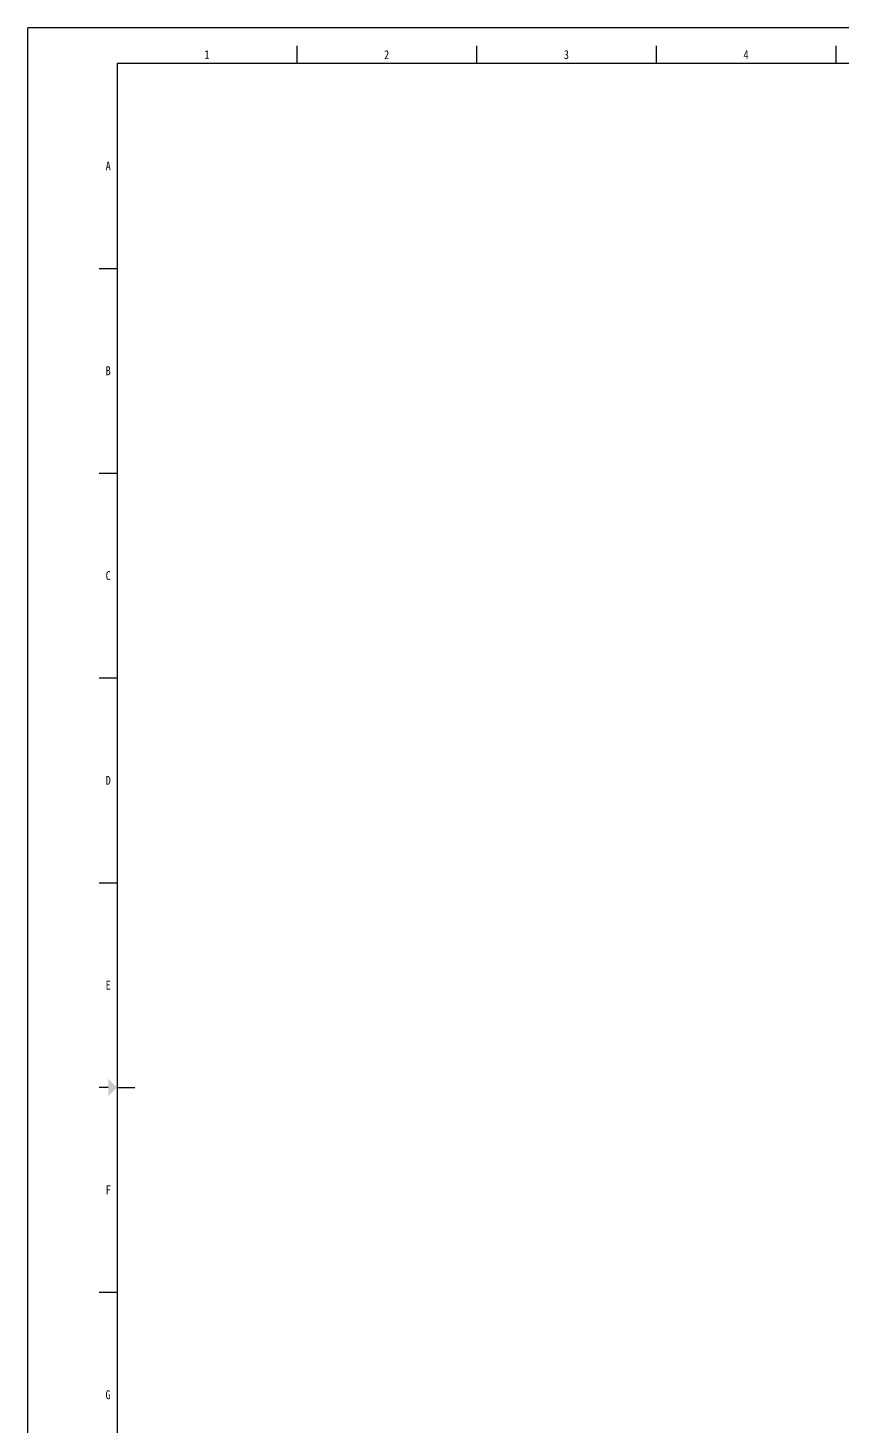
# Model space of a CAD drawing. Extents: x 208319 to 271319, y 1003 to 45500.
# Drawn here: x 208319 to 225414, y 16144 to 45500 of the extents above; entities that cross this region are included whole.
import ezdxf
from ezdxf.enums import TextEntityAlignment as Align

# ---------------------------------------------------------------- set-up
doc = ezdxf.new("R2010")
doc.units = 0
doc.header["$LTSCALE"] = 1000
doc.header["$MEASUREMENT"] = 0
doc.layers.add('tk', color=253, linetype='Continuous')
doc.styles.add('TKZ1', font='SIMHEI.TTF', dxfattribs={"width": 0.7})

# ---------------------------------------------------------------- blocks, each defined once
blk = doc.blocks.new('fasdf')
for p, q in [((405844, 733593), (342844, 733593)), ((342844, 689096), (342844, 733593)), ((348490, 733218), (348490, 732843)), ((352264, 733218), (352264, 732843)), ((356037, 733218), (356037, 732843)), ((359811, 733218), (359811, 732843)), ((405095, 732843), (344716, 732843)), ((344716, 732843), (344716, 689845)), ((344342, 728544), (344716, 728544)), ((344342, 724244), (344716, 724244)), ((344342, 719944), (344716, 719944)), ((344342, 715644), (344716, 715644)), ((344529, 711344), (344342, 711344)), ((344716, 711344), (345091, 711344)), ((344342, 707044), (344716, 707044))]:
    blk.add_line(p, q)
blk.add_solid([(344529, 711157), (344529, 711531), (344716, 711344)])
at = {"style": 'TKZ1', "width": 0.85}
for s, p in [('1', (346603, 733031)), ('2', (350377, 733031)), ('3', (354151, 733031)), ('4', (357924, 733031)), ('A', (344529, 730694)), ('B', (344529, 726394)), ('C', (344529, 722094)), ('D', (344529, 717794)), ('E', (344529, 713494)), ('F', (344529, 709194)), ('G', (344525, 704894))]:
    blk.add_text(s, height=187, dxfattribs=at).set_placement(p, align=Align.MIDDLE)

msp = doc.modelspace()

# ---------------------------------------------------------------- block references
at = {"layer": 'tk'}
msp.add_blockref('fasdf', (-134525, -688092), dxfattribs=at)

doc.saveas('drawing.dxf')
